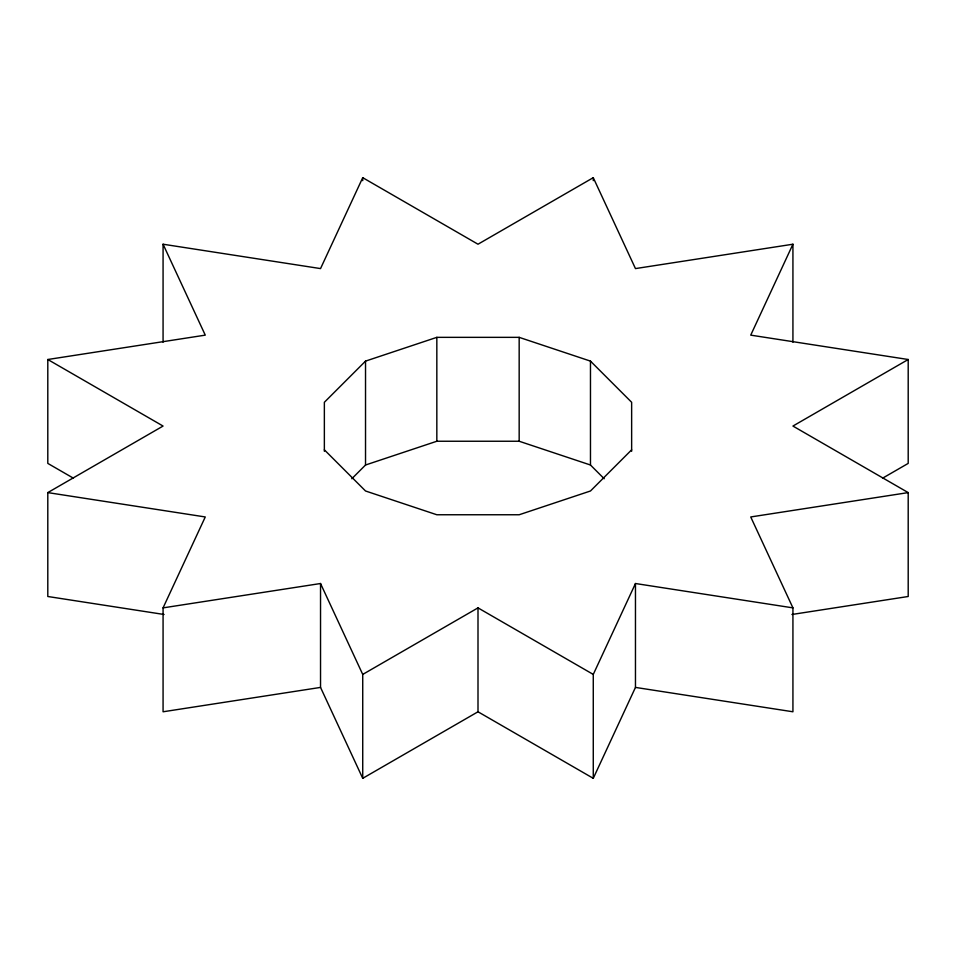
<?xml version="1.0" encoding="UTF-8"?>
<svg xmlns="http://www.w3.org/2000/svg" width="956" height="956" viewBox="0 0 956 956"><rect width="100%" height="100%" fill="white"/><g stroke="black" fill="none" stroke-linecap="round" stroke-linejoin="round"><path stroke-width="1.43" d="M635.465 687.412L792.93 711.778L792.93 607.873L635.465 583.519L635.465 687.412L593.27 778.327L478 711.778L362.73 778.327L320.535 687.412L163.07 711.778L163.07 607.873L205.265 516.957L47.8 492.603L47.8 596.496L164.062 614.481M792.93 342.188L792.93 244.222L635.465 268.588L593.27 177.673L478 244.222L362.73 177.673L320.535 268.588L163.07 244.222L163.07 342.188M593.27 778.327L593.27 674.422L635.465 583.519M792.93 244.222L750.735 335.138L908.2 359.504L908.2 463.397L882.579 478.191M631.641 451.268L631.641 402.285L590.473 361.117L519.168 337.349L436.832 337.349L365.527 361.117L324.359 402.285L324.359 451.268M351.808 478.741L365.527 465.01L436.832 441.242L519.168 441.242L590.473 465.01L604.192 478.741M631.641 449.822L590.473 490.99L519.168 514.758L436.832 514.758L365.527 490.99L324.359 449.822M47.8 492.603L163.07 426.053L47.8 359.504L47.8 463.397L73.421 478.191M362.73 778.327L362.73 674.422L478 607.873L593.27 674.422M908.2 359.504L792.93 426.053L908.2 492.603L908.2 596.496L791.938 614.481M47.8 359.504L205.265 335.138L163.07 244.222M163.07 607.873L320.535 583.519L362.73 674.422M908.2 492.603L750.735 516.957L792.93 607.873M593.27 177.673L593.27 180.648M590.473 361.117L590.473 465.01M519.168 337.349L519.168 441.242M478 607.873L478 711.778M436.832 337.349L436.832 441.242M365.527 361.117L365.527 465.01M362.73 177.673L362.73 180.648M320.535 583.519L320.535 687.412"/></g></svg>
